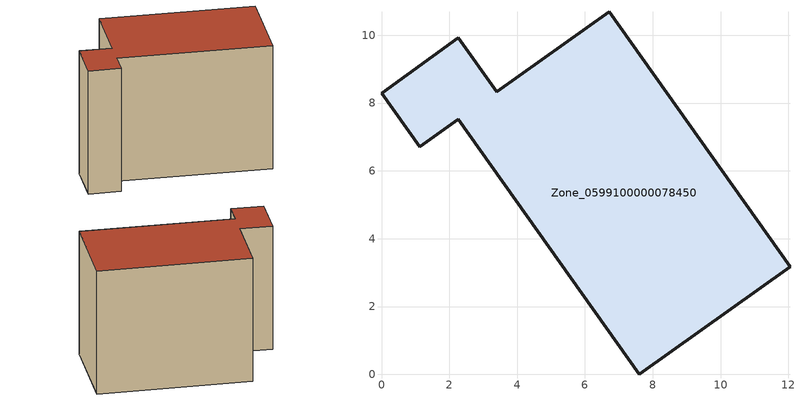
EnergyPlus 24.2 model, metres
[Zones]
Zone_0599100000078450
 floor ground (C_G): 12.05,3.18 7.6,0 2.26,7.52 1.13,6.71 0,8.3 2.26,9.93 3.4,8.33 6.71,10.7 z0
 wall outside (C_F): 3.4,8.33 2.26,9.93 0,8.3 1.13,6.71 2.26,7.52 7.6,0 12.05,3.18 6.71,10.7 3.4,8.33 z0:7.91
 roof outside (C_R): 12.05,3.18 6.71,10.7 3.4,8.33 2.26,9.93 0,8.3 1.13,6.71 2.26,7.52 7.6,0 z7.91
[BUILDING]
Pand.0599100000078450: North Axis=0; Terrain=City; Loads Convergence Tolerance Value=0.04; Temperature Convergence Tolerance Value=0.4; Solar Distribution=FullExterior; Maximum Number of Warmup Days=25; Minimum Number of Warmup Days=1
[Site:Location]
Rotterdam.The.Hague.AP_ZH_NLD Design_Conditions: Latitude=51.96; Longitude=4.45; Time Zone=1; Elevation=-4.5
[SITE:GROUNDTEMPERATURE:BUILDINGSURFACE]
18, 18, 18, 18, 18, 18, 18, 18, 18, 18, 18, 18
[MATERIAL] Thermal Absorptance=0.9; Solar Absorptance=0.7; Visible Absorptance=0.7
Name | Roughness | Thickness | Conductivity | Density | Specific Heat
G.TI.1975-1991 | MediumSmooth | 0.15 | 0.288461 | 540 | 1210
F.TI.1975-1991 | Rough | 0.3 | 0.230769 | 1920 | 840
R.TI.1975-1991 | MediumRough | 0.2 | 0.153846 | 1500 | 1000
[CONSTRUCTION]
C_G: G.TI.1975-1991
C_F: F.TI.1975-1991
C_R: R.TI.1975-1991
[ZONE]
Zone_0599100000078450: Type=1; Multiplier=1; Ceiling Height=Autocalculate; Volume=Autocalculate; Floor Area=autocalculate; Part of Total Floor Area=Yes
[ZONEINFILTRATION:DESIGNFLOWRATE]
Infil_Zone_0599100000078450: Zone or ZoneList or Space or SpaceList=Zone_0599100000078450; Schedule=AlwaysOn; Design Flow Rate Calculation Method=Flow/Area; Flow Rate per Floor Area=0.003; Constant Term Coefficient=1; Temperature Term Coefficient=0; Velocity Term Coefficient=0; Velocity Squared Term Coefficient=0
[HVACTEMPLATE:ZONE:IDEALLOADSAIRSYSTEM]
Zone_0599100000078450: Maximum Heating Supply Air Temperature=50; Minimum Cooling Supply Air Temperature=13; Maximum Heating Supply Air Humidity Ratio=0.0156; Minimum Cooling Supply Air Humidity Ratio=0.0077; Heating Limit=NoLimit; Cooling Limit=NoLimit; Dehumidification Control Type=ConstantSensibleHeatRatio; Cooling Sensible Heat Ratio=0.7; Dehumidification Setpoint=60; Humidification Control Type=None; Humidification Setpoint=30; Outdoor Air Method=None; Outdoor Air Flow Rate per Person=0.00944; Outdoor Air Flow Rate per Zone Floor Area=0; Outdoor Air Flow Rate per Zone=0; Demand Controlled Ventilation Type=None; Outdoor Air Economizer Type=NoEconomizer; Heat Recovery Type=None; Sensible Heat Recovery Effectiveness=0.7; Latent Heat Recovery Effectiveness=0.65
[ZONECONTROL:THERMOSTAT]
ThermostatControl_Zone_0599100000078450: Zone or ZoneList=Zone_0599100000078450; Control Type Schedule=DualSetpointControlType; Control 1=Thermostat_Zone_0599100000078450; Temperature Difference Between Cutout And Setpoint=0
[THERMOSTATSETPOINT:DUALSETPOINT]
Thermostat_Zone_0599100000078450: Heating Setpoint Temperature Schedule=HeatingSetpoint_Zone_0599100000078450; Cooling Setpoint Temperature Schedule=CoolingSetpoint_Zone_0599100000078450
[SCHEDULE:COMPACT]
HeatingSetpoint_Zone_0599100000078450: Through: 12/31, For: AllDays, Until: 24:00, 21
CoolingSetpoint_Zone_0599100000078450: Through: 12/31, For: AllDays, Until: 24:00, 24
DualSetpointControlType: Through: 12/31, For: AllDays, Until: 24:00, 4
AlwaysOn: Through: 12/31, For: AllDays, Until: 24:00, 1
